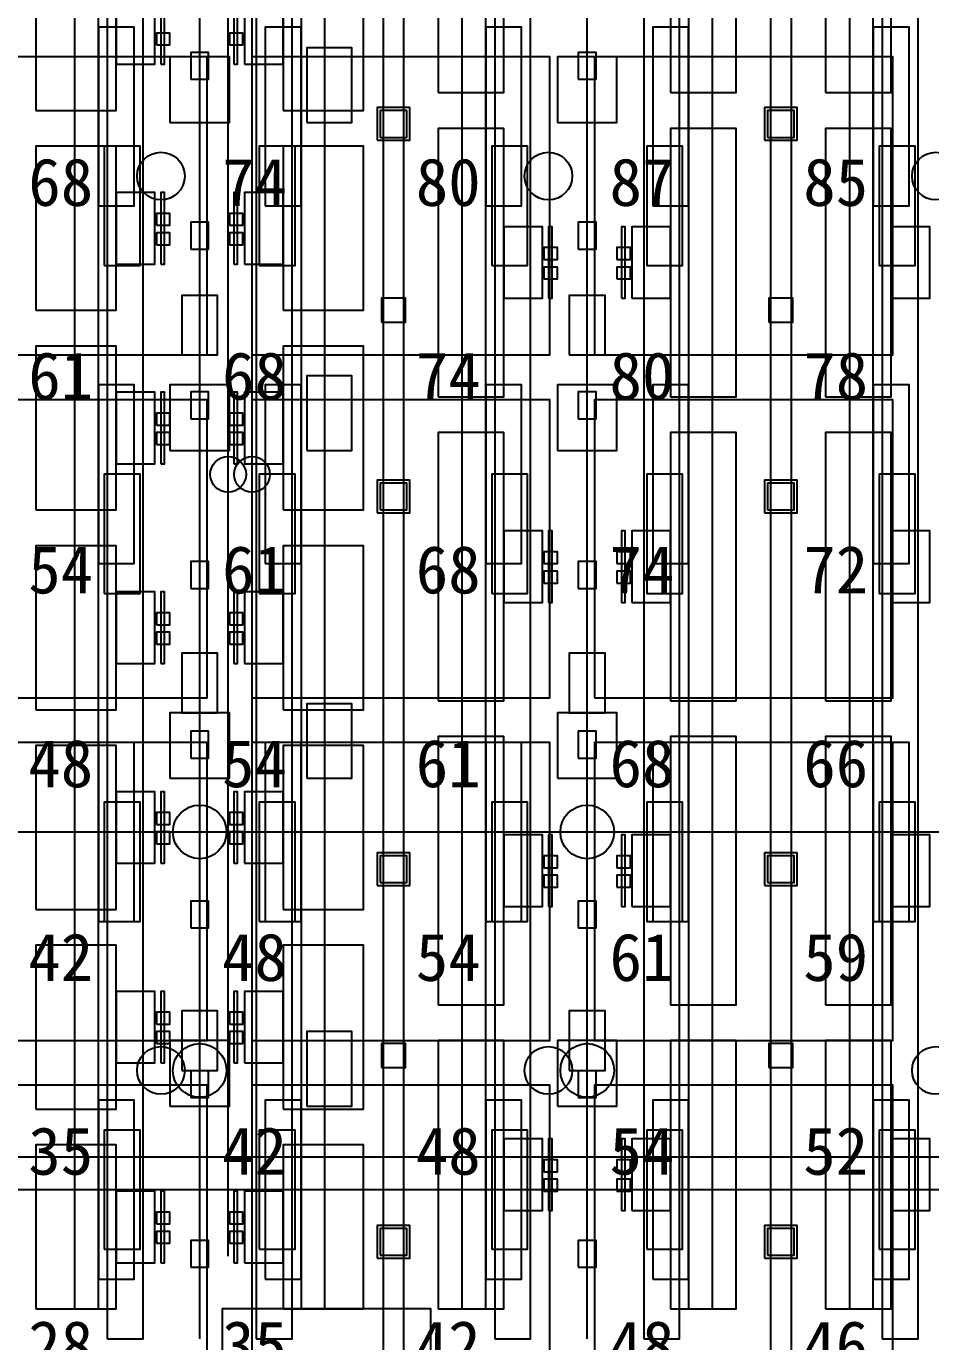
# Model space of a CAD drawing. Header units: metres. Extents: x -1640 to 1560, y -268 to 2338.
# Drawn here: x -91.57 to -61.23, y 889.9 to 934.02 of the extents above; entities that cross this region are included whole.
import ezdxf

# ---------------------------------------------------------------- set-up
doc = ezdxf.new("R2010")
doc.units = ezdxf.units.M
for name, color, linetype in [('1F_CHL', 4, 'Continuous'), ('1F_EHS_GAS_DETECTOR', 6, 'Continuous'), ('1F_PUMP', 2, 'Continuous'), ('1F_SCR', 3, 'Continuous'), ('1F_STRUCT_COLUMN', 8, 'Continuous'), ('2F_CSF_LATERAL_RACK_CONCEPT', 9, 'Continuous'), ('2F_EHS_GAS_DETECTOR', 6, 'Continuous'), ('2F_RFG', 5, 'Continuous'), ('2F_STRUCT_COLUMN', 8, 'Continuous'), ('2F_VMB', 6, 'Continuous'), ('3F_CLEANROOM_OVERHEAD_PIPE_DUCT_CONCEPT', 9, 'Continuous'), ('3F_CMP', 5, 'Continuous'), ('3F_EHS_EGRESS_DIST_M', 2, 'Continuous'), ('3F_EHS_SAFETY_SHOWER_EYEWASH_CONCEPT', 3, 'Continuous'), ('3F_FOUP', 5, 'Continuous'), ('3F_OHT', 9, 'Continuous'), ('3F_OHTV', 1, 'Continuous'), ('3F_STRUCT_COLUMN', 8, 'Continuous'), ('3F_TBAR', 6, 'Continuous'), ('3F_WET', 6, 'Continuous'), ('4F_FFU', 1, 'Continuous'), ('4F_STRUCT_PLENUM_TRUSS_CONCEPT', 9, 'Continuous'), ('5F_CHL', 4, 'Continuous'), ('5F_EHS_GAS_DETECTOR', 6, 'Continuous'), ('5F_PUMP', 2, 'Continuous'), ('5F_SCR', 3, 'Continuous'), ('5F_STRUCT_COLUMN', 8, 'Continuous'), ('6F_CSF_LATERAL_RACK_CONCEPT', 9, 'Continuous'), ('6F_EHS_GAS_DETECTOR', 6, 'Continuous'), ('6F_RFG', 5, 'Continuous'), ('6F_STRUCT_COLUMN', 8, 'Continuous'), ('6F_VMB', 6, 'Continuous'), ('7F_CLEANROOM_OVERHEAD_PIPE_DUCT_CONCEPT', 9, 'Continuous'), ('7F_CMP', 5, 'Continuous'), ('7F_EHS_EGRESS_DIST_M', 2, 'Continuous'), ('7F_EHS_SAFETY_SHOWER_EYEWASH_CONCEPT', 3, 'Continuous'), ('7F_FOUP', 5, 'Continuous'), ('7F_OHT', 9, 'Continuous'), ('7F_OHTV', 1, 'Continuous'), ('7F_STRUCT_COLUMN', 8, 'Continuous'), ('7F_TBAR', 6, 'Continuous'), ('7F_WET', 6, 'Continuous'), ('8F_FFU', 1, 'Continuous'), ('8F_STRUCT_PLENUM_TRUSS_CONCEPT', 9, 'Continuous'), ('RF_RSC', 4, 'Continuous'), ('UTIL_GAS.SPEC_CONCEPT', 3, 'Continuous'), ('UTIL_PCW.R_CONCEPT', 1, 'Continuous'), ('UTIL_PCW.R_RISER', 1, 'Continuous'), ('UTIL_PCW.S_CONCEPT', 6, 'Continuous'), ('UTIL_PCW.S_RISER', 6, 'Continuous'), ('UTIL_UPW.R_CONCEPT', 2, 'Continuous'), ('UTIL_UPW.S_CONCEPT', 1, 'Continuous')]:
    doc.layers.add(name, color=color, linetype=linetype)

msp = doc.modelspace()

# ---------------------------------------------------------------- linework, layer by layer
at = {"layer": '1F_CHL'}
for points in [[(-82.15, 930.8), (-80.65, 930.8), (-80.65, 933.3), (-82.15, 933.3)], [(-82.15, 919.8), (-80.65, 919.8), (-80.65, 922.3), (-82.15, 922.3)], [(-82.15, 908.8), (-80.65, 908.8), (-80.65, 911.3), (-82.15, 911.3)], [(-82.15, 897.8), (-80.65, 897.8), (-80.65, 900.3), (-82.15, 900.3)]]:
    msp.add_lwpolyline(points, close=True, dxfattribs=at)
at = {"layer": '1F_EHS_GAS_DETECTOR'}
for centre in [(-85.75, 899), (-72.75, 899)]:
    msp.add_circle(centre, 0.9, dxfattribs=at)
at = {"layer": '1F_PUMP'}
for points in [[(-88.95, 926), (-87.75, 926), (-87.75, 930), (-88.95, 930)], [(-83.75, 926), (-82.55, 926), (-82.55, 930), (-83.75, 930)], [(-75.95, 926), (-74.75, 926), (-74.75, 930), (-75.95, 930)], [(-70.75, 926), (-69.55, 926), (-69.55, 930), (-70.75, 930)], [(-62.95, 926), (-61.75, 926), (-61.75, 930), (-62.95, 930)], [(-88.95, 915), (-87.75, 915), (-87.75, 919), (-88.95, 919)], [(-83.75, 915), (-82.55, 915), (-82.55, 919), (-83.75, 919)], [(-75.95, 915), (-74.75, 915), (-74.75, 919), (-75.95, 919)], [(-70.75, 915), (-69.55, 915), (-69.55, 919), (-70.75, 919)], [(-62.95, 915), (-61.75, 915), (-61.75, 919), (-62.95, 919)], [(-88.95, 904), (-87.75, 904), (-87.75, 908), (-88.95, 908)], [(-83.75, 904), (-82.55, 904), (-82.55, 908), (-83.75, 908)], [(-75.95, 904), (-74.75, 904), (-74.75, 908), (-75.95, 908)], [(-70.75, 904), (-69.55, 904), (-69.55, 908), (-70.75, 908)], [(-62.95, 904), (-61.75, 904), (-61.75, 908), (-62.95, 908)], [(-88.95, 893), (-87.75, 893), (-87.75, 897), (-88.95, 897)], [(-83.75, 893), (-82.55, 893), (-82.55, 897), (-83.75, 897)], [(-75.95, 893), (-74.75, 893), (-74.75, 897), (-75.95, 897)], [(-70.75, 893), (-69.55, 893), (-69.55, 897), (-70.75, 897)], [(-62.95, 893), (-61.75, 893), (-61.75, 897), (-62.95, 897)]]:
    msp.add_lwpolyline(points, close=True, dxfattribs=at)
at = {"layer": '1F_SCR'}
for points in [[(-86.75, 930.8), (-84.75, 930.8), (-84.75, 933), (-86.75, 933)], [(-73.75, 930.8), (-71.75, 930.8), (-71.75, 933), (-73.75, 933)], [(-86.75, 919.8), (-84.75, 919.8), (-84.75, 922), (-86.75, 922)], [(-73.75, 919.8), (-71.75, 919.8), (-71.75, 922), (-73.75, 922)], [(-86.75, 908.8), (-84.75, 908.8), (-84.75, 911), (-86.75, 911)], [(-73.75, 908.8), (-71.75, 908.8), (-71.75, 911), (-73.75, 911)], [(-86.75, 897.8), (-84.75, 897.8), (-84.75, 900), (-86.75, 900)], [(-73.75, 897.8), (-71.75, 897.8), (-71.75, 900), (-73.75, 900)]]:
    msp.add_lwpolyline(points, close=True, dxfattribs=at)
at = {"layer": '1F_STRUCT_COLUMN'}
for points in [[(-79.8, 930.2), (-78.7, 930.2), (-78.7, 931.3), (-79.8, 931.3)], [(-66.8, 930.2), (-65.7, 930.2), (-65.7, 931.3), (-66.8, 931.3)], [(-79.8, 917.7), (-78.7, 917.7), (-78.7, 918.8), (-79.8, 918.8)], [(-66.8, 917.7), (-65.7, 917.7), (-65.7, 918.8), (-66.8, 918.8)], [(-79.8, 905.2), (-78.7, 905.2), (-78.7, 906.3), (-79.8, 906.3)], [(-66.8, 905.2), (-65.7, 905.2), (-65.7, 906.3), (-66.8, 906.3)], [(-79.8, 892.7), (-78.7, 892.7), (-78.7, 893.8), (-79.8, 893.8)], [(-66.8, 892.7), (-65.7, 892.7), (-65.7, 893.8), (-66.8, 893.8)]]:
    msp.add_lwpolyline(points, close=True, dxfattribs=at)
at = {"layer": '2F_CSF_LATERAL_RACK_CONCEPT'}
for points in [[(-89.95, 891), (-89.15, 891), (-89.15, 1041), (-89.95, 1041)], [(-82.35, 891), (-81.55, 891), (-81.55, 1041), (-82.35, 1041)], [(-76.95, 891), (-76.15, 891), (-76.15, 1041), (-76.95, 1041)], [(-69.35, 891), (-68.55, 891), (-68.55, 1041), (-69.35, 1041)], [(-63.95, 891), (-63.15, 891), (-63.15, 1041), (-63.95, 1041)]]:
    msp.add_lwpolyline(points, close=True, dxfattribs=at)
at = {"layer": '2F_EHS_GAS_DETECTOR'}
for centre in [(-85.75, 907), (-72.75, 907)]:
    msp.add_circle(centre, 0.9, dxfattribs=at)
at = {"layer": '2F_RFG'}
for points in [[(-89.15, 928), (-87.95, 928), (-87.95, 934), (-89.15, 934)], [(-83.55, 928), (-82.35, 928), (-82.35, 934), (-83.55, 934)], [(-76.15, 928), (-74.95, 928), (-74.95, 934), (-76.15, 934)], [(-70.55, 928), (-69.35, 928), (-69.35, 934), (-70.55, 934)], [(-63.15, 928), (-61.95, 928), (-61.95, 934), (-63.15, 934)], [(-89.15, 916), (-87.95, 916), (-87.95, 922), (-89.15, 922)], [(-83.55, 916), (-82.35, 916), (-82.35, 922), (-83.55, 922)], [(-76.15, 916), (-74.95, 916), (-74.95, 922), (-76.15, 922)], [(-70.55, 916), (-69.35, 916), (-69.35, 922), (-70.55, 922)], [(-63.15, 916), (-61.95, 916), (-61.95, 922), (-63.15, 922)], [(-89.15, 904), (-87.95, 904), (-87.95, 910), (-89.15, 910)], [(-83.55, 904), (-82.35, 904), (-82.35, 910), (-83.55, 910)], [(-76.15, 904), (-74.95, 904), (-74.95, 910), (-76.15, 910)], [(-70.55, 904), (-69.35, 904), (-69.35, 910), (-70.55, 910)], [(-63.15, 904), (-61.95, 904), (-61.95, 910), (-63.15, 910)], [(-89.15, 892), (-87.95, 892), (-87.95, 898), (-89.15, 898)], [(-83.55, 892), (-82.35, 892), (-82.35, 898), (-83.55, 898)], [(-76.15, 892), (-74.95, 892), (-74.95, 898), (-76.15, 898)], [(-70.55, 892), (-69.35, 892), (-69.35, 898), (-70.55, 898)], [(-63.15, 892), (-61.95, 892), (-61.95, 898), (-63.15, 898)]]:
    msp.add_lwpolyline(points, close=True, dxfattribs=at)
at = {"layer": '2F_STRUCT_COLUMN'}
for points in [[(-79.7, 930.3), (-78.8, 930.3), (-78.8, 931.2), (-79.7, 931.2)], [(-66.7, 930.3), (-65.8, 930.3), (-65.8, 931.2), (-66.7, 931.2)], [(-79.7, 917.8), (-78.8, 917.8), (-78.8, 918.7), (-79.7, 918.7)], [(-66.7, 917.8), (-65.8, 917.8), (-65.8, 918.7), (-66.7, 918.7)], [(-79.7, 905.3), (-78.8, 905.3), (-78.8, 906.2), (-79.7, 906.2)], [(-66.7, 905.3), (-65.8, 905.3), (-65.8, 906.2), (-66.7, 906.2)], [(-79.7, 892.8), (-78.8, 892.8), (-78.8, 893.7), (-79.7, 893.7)], [(-66.7, 892.8), (-65.8, 892.8), (-65.8, 893.7), (-66.7, 893.7)]]:
    msp.add_lwpolyline(points, close=True, dxfattribs=at)
at = {"layer": '2F_VMB'}
for points in [[(-86.35, 923), (-85.15, 923), (-85.15, 925), (-86.35, 925)], [(-73.35, 923), (-72.15, 923), (-72.15, 925), (-73.35, 925)], [(-86.35, 911), (-85.15, 911), (-85.15, 913), (-86.35, 913)], [(-73.35, 911), (-72.15, 911), (-72.15, 913), (-73.35, 913)], [(-86.35, 899), (-85.15, 899), (-85.15, 901), (-86.35, 901)], [(-73.35, 899), (-72.15, 899), (-72.15, 901), (-73.35, 901)]]:
    msp.add_lwpolyline(points, close=True, dxfattribs=at)
at = {"layer": '3F_CLEANROOM_OVERHEAD_PIPE_DUCT_CONCEPT'}
for points in [[(-88.85, 890), (-87.65, 890), (-87.65, 1042), (-88.85, 1042)], [(-83.85, 890), (-82.65, 890), (-82.65, 1042), (-83.85, 1042)], [(-75.85, 890), (-74.65, 890), (-74.65, 1042), (-75.85, 1042)], [(-70.85, 890), (-69.65, 890), (-69.65, 1042), (-70.85, 1042)], [(-62.85, 890), (-61.65, 890), (-61.65, 1042), (-62.85, 1042)]]:
    msp.add_lwpolyline(points, close=True, dxfattribs=at)
at = {"layer": '3F_CMP'}
for points in [[(-91.25, 931.2), (-88.55, 931.2), (-88.55, 936.7), (-91.25, 936.7)], [(-82.95, 931.2), (-80.25, 931.2), (-80.25, 936.7), (-82.95, 936.7)], [(-88.55, 932.75), (-87.25, 932.75), (-87.25, 935.15), (-88.55, 935.15)], [(-84.25, 932.75), (-82.95, 932.75), (-82.95, 935.15), (-84.25, 935.15)], [(-91.25, 924.5), (-88.55, 924.5), (-88.55, 930), (-91.25, 930)], [(-82.95, 924.5), (-80.25, 924.5), (-80.25, 930), (-82.95, 930)], [(-88.55, 926.05), (-87.25, 926.05), (-87.25, 928.45), (-88.55, 928.45)], [(-84.25, 926.05), (-82.95, 926.05), (-82.95, 928.45), (-84.25, 928.45)], [(-91.25, 917.8), (-88.55, 917.8), (-88.55, 923.3), (-91.25, 923.3)], [(-82.95, 917.8), (-80.25, 917.8), (-80.25, 923.3), (-82.95, 923.3)], [(-88.55, 919.35), (-87.25, 919.35), (-87.25, 921.75), (-88.55, 921.75)], [(-84.25, 919.35), (-82.95, 919.35), (-82.95, 921.75), (-84.25, 921.75)], [(-91.25, 911.1), (-88.55, 911.1), (-88.55, 916.6), (-91.25, 916.6)], [(-82.95, 911.1), (-80.25, 911.1), (-80.25, 916.6), (-82.95, 916.6)], [(-88.55, 912.65), (-87.25, 912.65), (-87.25, 915.05), (-88.55, 915.05)], [(-84.25, 912.65), (-82.95, 912.65), (-82.95, 915.05), (-84.25, 915.05)], [(-91.25, 904.4), (-88.55, 904.4), (-88.55, 909.9), (-91.25, 909.9)], [(-82.95, 904.4), (-80.25, 904.4), (-80.25, 909.9), (-82.95, 909.9)], [(-88.55, 905.95), (-87.25, 905.95), (-87.25, 908.35), (-88.55, 908.35)], [(-84.25, 905.95), (-82.95, 905.95), (-82.95, 908.35), (-84.25, 908.35)], [(-91.25, 897.7), (-88.55, 897.7), (-88.55, 903.2), (-91.25, 903.2)], [(-82.95, 897.7), (-80.25, 897.7), (-80.25, 903.2), (-82.95, 903.2)], [(-88.55, 899.25), (-87.25, 899.25), (-87.25, 901.65), (-88.55, 901.65)], [(-84.25, 899.25), (-82.95, 899.25), (-82.95, 901.65), (-84.25, 901.65)], [(-91.25, 891), (-88.55, 891), (-88.55, 896.5), (-91.25, 896.5)], [(-82.95, 891), (-80.25, 891), (-80.25, 896.5), (-82.95, 896.5)], [(-88.55, 892.55), (-87.25, 892.55), (-87.25, 894.95), (-88.55, 894.95)], [(-84.25, 892.55), (-82.95, 892.55), (-82.95, 894.95), (-84.25, 894.95)]]:
    msp.add_lwpolyline(points, close=True, dxfattribs=at)
at = {"layer": '3F_EHS_SAFETY_SHOWER_EYEWASH_CONCEPT'}
for centre in [(-87.05, 929), (-74.05, 929), (-61.05, 929), (-87.05, 899), (-74.05, 899), (-61.05, 899)]:
    msp.add_circle(centre, 0.8, dxfattribs=at)
at = {"layer": '3F_FOUP'}
for points in [[(-87.2, 933.4), (-86.75, 933.4), (-86.75, 933.8), (-87.2, 933.8)], [(-84.75, 933.4), (-84.3, 933.4), (-84.3, 933.8), (-84.75, 933.8)], [(-87.2, 927.35), (-86.75, 927.35), (-86.75, 927.75), (-87.2, 927.75)], [(-84.75, 927.35), (-84.3, 927.35), (-84.3, 927.75), (-84.75, 927.75)], [(-87.2, 926.7), (-86.75, 926.7), (-86.75, 927.1), (-87.2, 927.1)], [(-84.75, 926.7), (-84.3, 926.7), (-84.3, 927.1), (-84.75, 927.1)], [(-74.2, 926.2), (-73.75, 926.2), (-73.75, 926.6), (-74.2, 926.6)], [(-71.75, 926.2), (-71.3, 926.2), (-71.3, 926.6), (-71.75, 926.6)], [(-74.2, 925.55), (-73.75, 925.55), (-73.75, 925.95), (-74.2, 925.95)], [(-71.75, 925.55), (-71.3, 925.55), (-71.3, 925.95), (-71.75, 925.95)], [(-87.2, 920.65), (-86.75, 920.65), (-86.75, 921.05), (-87.2, 921.05)], [(-84.75, 920.65), (-84.3, 920.65), (-84.3, 921.05), (-84.75, 921.05)], [(-87.2, 920), (-86.75, 920), (-86.75, 920.4), (-87.2, 920.4)], [(-84.75, 920), (-84.3, 920), (-84.3, 920.4), (-84.75, 920.4)], [(-74.2, 916), (-73.75, 916), (-73.75, 916.4), (-74.2, 916.4)], [(-71.75, 916), (-71.3, 916), (-71.3, 916.4), (-71.75, 916.4)], [(-74.2, 915.35), (-73.75, 915.35), (-73.75, 915.75), (-74.2, 915.75)], [(-71.75, 915.35), (-71.3, 915.35), (-71.3, 915.75), (-71.75, 915.75)], [(-87.2, 913.95), (-86.75, 913.95), (-86.75, 914.35), (-87.2, 914.35)], [(-84.75, 913.95), (-84.3, 913.95), (-84.3, 914.35), (-84.75, 914.35)], [(-87.2, 913.3), (-86.75, 913.3), (-86.75, 913.7), (-87.2, 913.7)], [(-84.75, 913.3), (-84.3, 913.3), (-84.3, 913.7), (-84.75, 913.7)], [(-87.2, 907.25), (-86.75, 907.25), (-86.75, 907.65), (-87.2, 907.65)], [(-84.75, 907.25), (-84.3, 907.25), (-84.3, 907.65), (-84.75, 907.65)], [(-87.2, 906.6), (-86.75, 906.6), (-86.75, 907), (-87.2, 907)], [(-84.75, 906.6), (-84.3, 906.6), (-84.3, 907), (-84.75, 907)], [(-74.2, 905.8), (-73.75, 905.8), (-73.75, 906.2), (-74.2, 906.2)], [(-71.75, 905.8), (-71.3, 905.8), (-71.3, 906.2), (-71.75, 906.2)], [(-74.2, 905.15), (-73.75, 905.15), (-73.75, 905.55), (-74.2, 905.55)], [(-71.75, 905.15), (-71.3, 905.15), (-71.3, 905.55), (-71.75, 905.55)], [(-87.2, 900.55), (-86.75, 900.55), (-86.75, 900.95), (-87.2, 900.95)], [(-84.75, 900.55), (-84.3, 900.55), (-84.3, 900.95), (-84.75, 900.95)], [(-87.2, 899.9), (-86.75, 899.9), (-86.75, 900.3), (-87.2, 900.3)], [(-84.75, 899.9), (-84.3, 899.9), (-84.3, 900.3), (-84.75, 900.3)], [(-74.2, 895.6), (-73.75, 895.6), (-73.75, 896), (-74.2, 896)], [(-71.75, 895.6), (-71.3, 895.6), (-71.3, 896), (-71.75, 896)], [(-74.2, 894.95), (-73.75, 894.95), (-73.75, 895.35), (-74.2, 895.35)], [(-71.75, 894.95), (-71.3, 894.95), (-71.3, 895.35), (-71.75, 895.35)], [(-87.2, 893.85), (-86.75, 893.85), (-86.75, 894.25), (-87.2, 894.25)], [(-84.75, 893.85), (-84.3, 893.85), (-84.3, 894.25), (-84.75, 894.25)], [(-87.2, 893.2), (-86.75, 893.2), (-86.75, 893.6), (-87.2, 893.6)], [(-84.75, 893.2), (-84.3, 893.2), (-84.3, 893.6), (-84.75, 893.6)]]:
    msp.add_lwpolyline(points, close=True, dxfattribs=at)
at = {"layer": '3F_OHT'}
for p, q in [((-85.75, 890), (-85.75, 962)), ((-72.75, 890), (-72.75, 962))]:
    msp.add_line(p, q, dxfattribs=at)
at = {"layer": '3F_OHTV'}
for points in [[(-86.05, 932.25), (-85.45, 932.25), (-85.45, 933.15), (-86.05, 933.15)], [(-73.05, 932.25), (-72.45, 932.25), (-72.45, 933.15), (-73.05, 933.15)], [(-86.05, 926.55), (-85.45, 926.55), (-85.45, 927.45), (-86.05, 927.45)], [(-73.05, 926.55), (-72.45, 926.55), (-72.45, 927.45), (-73.05, 927.45)], [(-86.05, 920.86), (-85.45, 920.86), (-85.45, 921.76), (-86.05, 921.76)], [(-73.05, 920.86), (-72.45, 920.86), (-72.45, 921.76), (-73.05, 921.76)], [(-86.05, 915.17), (-85.45, 915.17), (-85.45, 916.07), (-86.05, 916.07)], [(-73.05, 915.17), (-72.45, 915.17), (-72.45, 916.07), (-73.05, 916.07)], [(-86.05, 909.48), (-85.45, 909.48), (-85.45, 910.38), (-86.05, 910.38)], [(-73.05, 909.48), (-72.45, 909.48), (-72.45, 910.38), (-73.05, 910.38)], [(-86.05, 903.78), (-85.45, 903.78), (-85.45, 904.68), (-86.05, 904.68)], [(-73.05, 903.78), (-72.45, 903.78), (-72.45, 904.68), (-73.05, 904.68)], [(-86.05, 898.09), (-85.45, 898.09), (-85.45, 898.99), (-86.05, 898.99)], [(-73.05, 898.09), (-72.45, 898.09), (-72.45, 898.99), (-73.05, 898.99)], [(-86.05, 892.4), (-85.45, 892.4), (-85.45, 893.3), (-86.05, 893.3)], [(-73.05, 892.4), (-72.45, 892.4), (-72.45, 893.3), (-73.05, 893.3)]]:
    msp.add_lwpolyline(points, close=True, dxfattribs=at)
at = {"layer": '3F_STRUCT_COLUMN'}
for points in [[(-79.65, 924.1), (-78.85, 924.1), (-78.85, 924.9), (-79.65, 924.9)], [(-66.65, 924.1), (-65.85, 924.1), (-65.85, 924.9), (-66.65, 924.9)], [(-79.65, 899.1), (-78.85, 899.1), (-78.85, 899.9), (-79.65, 899.9)], [(-66.65, 899.1), (-65.85, 899.1), (-65.85, 899.9), (-66.65, 899.9)]]:
    msp.add_lwpolyline(points, close=True, dxfattribs=at)
at = {"layer": '3F_TBAR'}
for points in [[(-87.05, 932.75), (-86.93, 932.75), (-86.93, 935.15), (-87.05, 935.15)], [(-84.6, 932.75), (-84.48, 932.75), (-84.48, 935.15), (-84.6, 935.15)], [(-87.05, 926.05), (-86.93, 926.05), (-86.93, 928.45), (-87.05, 928.45)], [(-84.6, 926.05), (-84.48, 926.05), (-84.48, 928.45), (-84.6, 928.45)], [(-74.05, 924.9), (-73.93, 924.9), (-73.93, 927.3), (-74.05, 927.3)], [(-71.6, 924.9), (-71.48, 924.9), (-71.48, 927.3), (-71.6, 927.3)], [(-87.05, 919.35), (-86.93, 919.35), (-86.93, 921.75), (-87.05, 921.75)], [(-84.6, 919.35), (-84.48, 919.35), (-84.48, 921.75), (-84.6, 921.75)], [(-74.05, 914.7), (-73.93, 914.7), (-73.93, 917.1), (-74.05, 917.1)], [(-71.6, 914.7), (-71.48, 914.7), (-71.48, 917.1), (-71.6, 917.1)], [(-87.05, 912.65), (-86.93, 912.65), (-86.93, 915.05), (-87.05, 915.05)], [(-84.6, 912.65), (-84.48, 912.65), (-84.48, 915.05), (-84.6, 915.05)], [(-87.05, 905.95), (-86.93, 905.95), (-86.93, 908.35), (-87.05, 908.35)], [(-84.6, 905.95), (-84.48, 905.95), (-84.48, 908.35), (-84.6, 908.35)], [(-74.05, 904.5), (-73.93, 904.5), (-73.93, 906.9), (-74.05, 906.9)], [(-71.6, 904.5), (-71.48, 904.5), (-71.48, 906.9), (-71.6, 906.9)], [(-87.05, 899.25), (-86.93, 899.25), (-86.93, 901.65), (-87.05, 901.65)], [(-84.6, 899.25), (-84.48, 899.25), (-84.48, 901.65), (-84.6, 901.65)], [(-74.05, 894.3), (-73.93, 894.3), (-73.93, 896.7), (-74.05, 896.7)], [(-71.6, 894.3), (-71.48, 894.3), (-71.48, 896.7), (-71.6, 896.7)], [(-87.05, 892.55), (-86.93, 892.55), (-86.93, 894.95), (-87.05, 894.95)], [(-84.6, 892.55), (-84.48, 892.55), (-84.48, 894.95), (-84.6, 894.95)]]:
    msp.add_lwpolyline(points, close=True, dxfattribs=at)
at = {"layer": '3F_WET'}
for points in [[(-77.75, 931.8), (-75.55, 931.8), (-75.55, 940.8), (-77.75, 940.8)], [(-69.95, 931.8), (-67.75, 931.8), (-67.75, 940.8), (-69.95, 940.8)], [(-64.75, 931.8), (-62.55, 931.8), (-62.55, 940.8), (-64.75, 940.8)], [(-77.75, 921.6), (-75.55, 921.6), (-75.55, 930.6), (-77.75, 930.6)], [(-69.95, 921.6), (-67.75, 921.6), (-67.75, 930.6), (-69.95, 930.6)], [(-64.75, 921.6), (-62.55, 921.6), (-62.55, 930.6), (-64.75, 930.6)], [(-75.55, 924.9), (-74.25, 924.9), (-74.25, 927.3), (-75.55, 927.3)], [(-71.25, 924.9), (-69.95, 924.9), (-69.95, 927.3), (-71.25, 927.3)], [(-62.55, 924.9), (-61.25, 924.9), (-61.25, 927.3), (-62.55, 927.3)], [(-77.75, 911.4), (-75.55, 911.4), (-75.55, 920.4), (-77.75, 920.4)], [(-69.95, 911.4), (-67.75, 911.4), (-67.75, 920.4), (-69.95, 920.4)], [(-64.75, 911.4), (-62.55, 911.4), (-62.55, 920.4), (-64.75, 920.4)], [(-75.55, 914.7), (-74.25, 914.7), (-74.25, 917.1), (-75.55, 917.1)], [(-71.25, 914.7), (-69.95, 914.7), (-69.95, 917.1), (-71.25, 917.1)], [(-62.55, 914.7), (-61.25, 914.7), (-61.25, 917.1), (-62.55, 917.1)], [(-77.75, 901.2), (-75.55, 901.2), (-75.55, 910.2), (-77.75, 910.2)], [(-69.95, 901.2), (-67.75, 901.2), (-67.75, 910.2), (-69.95, 910.2)], [(-64.75, 901.2), (-62.55, 901.2), (-62.55, 910.2), (-64.75, 910.2)], [(-75.55, 904.5), (-74.25, 904.5), (-74.25, 906.9), (-75.55, 906.9)], [(-71.25, 904.5), (-69.95, 904.5), (-69.95, 906.9), (-71.25, 906.9)], [(-62.55, 904.5), (-61.25, 904.5), (-61.25, 906.9), (-62.55, 906.9)], [(-77.75, 891), (-75.55, 891), (-75.55, 900), (-77.75, 900)], [(-69.95, 891), (-67.75, 891), (-67.75, 900), (-69.95, 900)], [(-64.75, 891), (-62.55, 891), (-62.55, 900), (-64.75, 900)], [(-75.55, 894.3), (-74.25, 894.3), (-74.25, 896.7), (-75.55, 896.7)], [(-71.25, 894.3), (-69.95, 894.3), (-69.95, 896.7), (-71.25, 896.7)], [(-62.55, 894.3), (-61.25, 894.3), (-61.25, 896.7), (-62.55, 896.7)]]:
    msp.add_lwpolyline(points, close=True, dxfattribs=at)
at = {"layer": '4F_FFU'}
for points in [[(-95.5, 923), (-85.5, 923), (-85.5, 933), (-95.5, 933)], [(-84, 923), (-74, 923), (-74, 933), (-84, 933)], [(-72.5, 923), (-62.5, 923), (-62.5, 933), (-72.5, 933)], [(-95.5, 911.5), (-85.5, 911.5), (-85.5, 921.5), (-95.5, 921.5)], [(-84, 911.5), (-74, 911.5), (-74, 921.5), (-84, 921.5)], [(-72.5, 911.5), (-62.5, 911.5), (-62.5, 921.5), (-72.5, 921.5)], [(-95.5, 900), (-85.5, 900), (-85.5, 910), (-95.5, 910)], [(-84, 900), (-74, 900), (-74, 910), (-84, 910)], [(-72.5, 900), (-62.5, 900), (-62.5, 910), (-72.5, 910)], [(-95.5, 888.5), (-85.5, 888.5), (-85.5, 898.5), (-95.5, 898.5)], [(-84, 888.5), (-74, 888.5), (-74, 898.5), (-84, 898.5)], [(-72.5, 888.5), (-62.5, 888.5), (-62.5, 898.5), (-72.5, 898.5)]]:
    msp.add_lwpolyline(points, close=True, dxfattribs=at)
at = {"layer": '4F_STRUCT_PLENUM_TRUSS_CONCEPT'}
for points in [[(-79.6, 887), (-78.9, 887), (-78.9, 1045), (-79.6, 1045)], [(-66.6, 887), (-65.9, 887), (-65.9, 1045), (-66.6, 1045)]]:
    msp.add_lwpolyline(points, close=True, dxfattribs=at)
at = {"layer": '5F_CHL'}
for points in [[(-82.15, 930.8), (-80.65, 930.8), (-80.65, 933.3), (-82.15, 933.3)], [(-82.15, 919.8), (-80.65, 919.8), (-80.65, 922.3), (-82.15, 922.3)], [(-82.15, 908.8), (-80.65, 908.8), (-80.65, 911.3), (-82.15, 911.3)], [(-82.15, 897.8), (-80.65, 897.8), (-80.65, 900.3), (-82.15, 900.3)]]:
    msp.add_lwpolyline(points, close=True, dxfattribs=at)
at = {"layer": '5F_EHS_GAS_DETECTOR'}
for centre in [(-85.75, 899), (-72.75, 899)]:
    msp.add_circle(centre, 0.9, dxfattribs=at)
at = {"layer": '5F_PUMP'}
for points in [[(-88.95, 926), (-87.75, 926), (-87.75, 930), (-88.95, 930)], [(-83.75, 926), (-82.55, 926), (-82.55, 930), (-83.75, 930)], [(-75.95, 926), (-74.75, 926), (-74.75, 930), (-75.95, 930)], [(-70.75, 926), (-69.55, 926), (-69.55, 930), (-70.75, 930)], [(-62.95, 926), (-61.75, 926), (-61.75, 930), (-62.95, 930)], [(-88.95, 915), (-87.75, 915), (-87.75, 919), (-88.95, 919)], [(-83.75, 915), (-82.55, 915), (-82.55, 919), (-83.75, 919)], [(-75.95, 915), (-74.75, 915), (-74.75, 919), (-75.95, 919)], [(-70.75, 915), (-69.55, 915), (-69.55, 919), (-70.75, 919)], [(-62.95, 915), (-61.75, 915), (-61.75, 919), (-62.95, 919)], [(-88.95, 904), (-87.75, 904), (-87.75, 908), (-88.95, 908)], [(-83.75, 904), (-82.55, 904), (-82.55, 908), (-83.75, 908)], [(-75.95, 904), (-74.75, 904), (-74.75, 908), (-75.95, 908)], [(-70.75, 904), (-69.55, 904), (-69.55, 908), (-70.75, 908)], [(-62.95, 904), (-61.75, 904), (-61.75, 908), (-62.95, 908)], [(-88.95, 893), (-87.75, 893), (-87.75, 897), (-88.95, 897)], [(-83.75, 893), (-82.55, 893), (-82.55, 897), (-83.75, 897)], [(-75.95, 893), (-74.75, 893), (-74.75, 897), (-75.95, 897)], [(-70.75, 893), (-69.55, 893), (-69.55, 897), (-70.75, 897)], [(-62.95, 893), (-61.75, 893), (-61.75, 897), (-62.95, 897)]]:
    msp.add_lwpolyline(points, close=True, dxfattribs=at)
at = {"layer": '5F_SCR'}
for points in [[(-86.75, 930.8), (-84.75, 930.8), (-84.75, 933), (-86.75, 933)], [(-73.75, 930.8), (-71.75, 930.8), (-71.75, 933), (-73.75, 933)], [(-86.75, 919.8), (-84.75, 919.8), (-84.75, 922), (-86.75, 922)], [(-73.75, 919.8), (-71.75, 919.8), (-71.75, 922), (-73.75, 922)], [(-86.75, 908.8), (-84.75, 908.8), (-84.75, 911), (-86.75, 911)], [(-73.75, 908.8), (-71.75, 908.8), (-71.75, 911), (-73.75, 911)], [(-86.75, 897.8), (-84.75, 897.8), (-84.75, 900), (-86.75, 900)], [(-73.75, 897.8), (-71.75, 897.8), (-71.75, 900), (-73.75, 900)]]:
    msp.add_lwpolyline(points, close=True, dxfattribs=at)
at = {"layer": '5F_STRUCT_COLUMN'}
for points in [[(-79.8, 930.2), (-78.7, 930.2), (-78.7, 931.3), (-79.8, 931.3)], [(-66.8, 930.2), (-65.7, 930.2), (-65.7, 931.3), (-66.8, 931.3)], [(-79.8, 917.7), (-78.7, 917.7), (-78.7, 918.8), (-79.8, 918.8)], [(-66.8, 917.7), (-65.7, 917.7), (-65.7, 918.8), (-66.8, 918.8)], [(-79.8, 905.2), (-78.7, 905.2), (-78.7, 906.3), (-79.8, 906.3)], [(-66.8, 905.2), (-65.7, 905.2), (-65.7, 906.3), (-66.8, 906.3)], [(-79.8, 892.7), (-78.7, 892.7), (-78.7, 893.8), (-79.8, 893.8)], [(-66.8, 892.7), (-65.7, 892.7), (-65.7, 893.8), (-66.8, 893.8)]]:
    msp.add_lwpolyline(points, close=True, dxfattribs=at)
at = {"layer": '6F_CSF_LATERAL_RACK_CONCEPT'}
for points in [[(-89.95, 891), (-89.15, 891), (-89.15, 1041), (-89.95, 1041)], [(-82.35, 891), (-81.55, 891), (-81.55, 1041), (-82.35, 1041)], [(-76.95, 891), (-76.15, 891), (-76.15, 1041), (-76.95, 1041)], [(-69.35, 891), (-68.55, 891), (-68.55, 1041), (-69.35, 1041)], [(-63.95, 891), (-63.15, 891), (-63.15, 1041), (-63.95, 1041)]]:
    msp.add_lwpolyline(points, close=True, dxfattribs=at)
at = {"layer": '6F_EHS_GAS_DETECTOR'}
for centre in [(-85.75, 907), (-72.75, 907)]:
    msp.add_circle(centre, 0.9, dxfattribs=at)
at = {"layer": '6F_RFG'}
for points in [[(-89.15, 928), (-87.95, 928), (-87.95, 934), (-89.15, 934)], [(-83.55, 928), (-82.35, 928), (-82.35, 934), (-83.55, 934)], [(-76.15, 928), (-74.95, 928), (-74.95, 934), (-76.15, 934)], [(-70.55, 928), (-69.35, 928), (-69.35, 934), (-70.55, 934)], [(-63.15, 928), (-61.95, 928), (-61.95, 934), (-63.15, 934)], [(-89.15, 916), (-87.95, 916), (-87.95, 922), (-89.15, 922)], [(-83.55, 916), (-82.35, 916), (-82.35, 922), (-83.55, 922)], [(-76.15, 916), (-74.95, 916), (-74.95, 922), (-76.15, 922)], [(-70.55, 916), (-69.35, 916), (-69.35, 922), (-70.55, 922)], [(-63.15, 916), (-61.95, 916), (-61.95, 922), (-63.15, 922)], [(-89.15, 904), (-87.95, 904), (-87.95, 910), (-89.15, 910)], [(-83.55, 904), (-82.35, 904), (-82.35, 910), (-83.55, 910)], [(-76.15, 904), (-74.95, 904), (-74.95, 910), (-76.15, 910)], [(-70.55, 904), (-69.35, 904), (-69.35, 910), (-70.55, 910)], [(-63.15, 904), (-61.95, 904), (-61.95, 910), (-63.15, 910)], [(-89.15, 892), (-87.95, 892), (-87.95, 898), (-89.15, 898)], [(-83.55, 892), (-82.35, 892), (-82.35, 898), (-83.55, 898)], [(-76.15, 892), (-74.95, 892), (-74.95, 898), (-76.15, 898)], [(-70.55, 892), (-69.35, 892), (-69.35, 898), (-70.55, 898)], [(-63.15, 892), (-61.95, 892), (-61.95, 898), (-63.15, 898)]]:
    msp.add_lwpolyline(points, close=True, dxfattribs=at)
at = {"layer": '6F_STRUCT_COLUMN'}
for points in [[(-79.7, 930.3), (-78.8, 930.3), (-78.8, 931.2), (-79.7, 931.2)], [(-66.7, 930.3), (-65.8, 930.3), (-65.8, 931.2), (-66.7, 931.2)], [(-79.7, 917.8), (-78.8, 917.8), (-78.8, 918.7), (-79.7, 918.7)], [(-66.7, 917.8), (-65.8, 917.8), (-65.8, 918.7), (-66.7, 918.7)], [(-79.7, 905.3), (-78.8, 905.3), (-78.8, 906.2), (-79.7, 906.2)], [(-66.7, 905.3), (-65.8, 905.3), (-65.8, 906.2), (-66.7, 906.2)], [(-79.7, 892.8), (-78.8, 892.8), (-78.8, 893.7), (-79.7, 893.7)], [(-66.7, 892.8), (-65.8, 892.8), (-65.8, 893.7), (-66.7, 893.7)]]:
    msp.add_lwpolyline(points, close=True, dxfattribs=at)
at = {"layer": '6F_VMB'}
for points in [[(-86.35, 923), (-85.15, 923), (-85.15, 925), (-86.35, 925)], [(-73.35, 923), (-72.15, 923), (-72.15, 925), (-73.35, 925)], [(-86.35, 911), (-85.15, 911), (-85.15, 913), (-86.35, 913)], [(-73.35, 911), (-72.15, 911), (-72.15, 913), (-73.35, 913)], [(-86.35, 899), (-85.15, 899), (-85.15, 901), (-86.35, 901)], [(-73.35, 899), (-72.15, 899), (-72.15, 901), (-73.35, 901)]]:
    msp.add_lwpolyline(points, close=True, dxfattribs=at)
at = {"layer": '7F_CLEANROOM_OVERHEAD_PIPE_DUCT_CONCEPT'}
for points in [[(-88.85, 890), (-87.65, 890), (-87.65, 1042), (-88.85, 1042)], [(-83.85, 890), (-82.65, 890), (-82.65, 1042), (-83.85, 1042)], [(-75.85, 890), (-74.65, 890), (-74.65, 1042), (-75.85, 1042)], [(-70.85, 890), (-69.65, 890), (-69.65, 1042), (-70.85, 1042)], [(-62.85, 890), (-61.65, 890), (-61.65, 1042), (-62.85, 1042)]]:
    msp.add_lwpolyline(points, close=True, dxfattribs=at)
at = {"layer": '7F_CMP'}
for points in [[(-91.25, 931.2), (-88.55, 931.2), (-88.55, 936.7), (-91.25, 936.7)], [(-82.95, 931.2), (-80.25, 931.2), (-80.25, 936.7), (-82.95, 936.7)], [(-88.55, 932.75), (-87.25, 932.75), (-87.25, 935.15), (-88.55, 935.15)], [(-84.25, 932.75), (-82.95, 932.75), (-82.95, 935.15), (-84.25, 935.15)], [(-91.25, 924.5), (-88.55, 924.5), (-88.55, 930), (-91.25, 930)], [(-82.95, 924.5), (-80.25, 924.5), (-80.25, 930), (-82.95, 930)], [(-88.55, 926.05), (-87.25, 926.05), (-87.25, 928.45), (-88.55, 928.45)], [(-84.25, 926.05), (-82.95, 926.05), (-82.95, 928.45), (-84.25, 928.45)], [(-91.25, 917.8), (-88.55, 917.8), (-88.55, 923.3), (-91.25, 923.3)], [(-82.95, 917.8), (-80.25, 917.8), (-80.25, 923.3), (-82.95, 923.3)], [(-88.55, 919.35), (-87.25, 919.35), (-87.25, 921.75), (-88.55, 921.75)], [(-84.25, 919.35), (-82.95, 919.35), (-82.95, 921.75), (-84.25, 921.75)], [(-91.25, 911.1), (-88.55, 911.1), (-88.55, 916.6), (-91.25, 916.6)], [(-82.95, 911.1), (-80.25, 911.1), (-80.25, 916.6), (-82.95, 916.6)], [(-88.55, 912.65), (-87.25, 912.65), (-87.25, 915.05), (-88.55, 915.05)], [(-84.25, 912.65), (-82.95, 912.65), (-82.95, 915.05), (-84.25, 915.05)], [(-91.25, 904.4), (-88.55, 904.4), (-88.55, 909.9), (-91.25, 909.9)], [(-82.95, 904.4), (-80.25, 904.4), (-80.25, 909.9), (-82.95, 909.9)], [(-88.55, 905.95), (-87.25, 905.95), (-87.25, 908.35), (-88.55, 908.35)], [(-84.25, 905.95), (-82.95, 905.95), (-82.95, 908.35), (-84.25, 908.35)], [(-91.25, 897.7), (-88.55, 897.7), (-88.55, 903.2), (-91.25, 903.2)], [(-82.95, 897.7), (-80.25, 897.7), (-80.25, 903.2), (-82.95, 903.2)], [(-88.55, 899.25), (-87.25, 899.25), (-87.25, 901.65), (-88.55, 901.65)], [(-84.25, 899.25), (-82.95, 899.25), (-82.95, 901.65), (-84.25, 901.65)], [(-91.25, 891), (-88.55, 891), (-88.55, 896.5), (-91.25, 896.5)], [(-82.95, 891), (-80.25, 891), (-80.25, 896.5), (-82.95, 896.5)], [(-88.55, 892.55), (-87.25, 892.55), (-87.25, 894.95), (-88.55, 894.95)], [(-84.25, 892.55), (-82.95, 892.55), (-82.95, 894.95), (-84.25, 894.95)]]:
    msp.add_lwpolyline(points, close=True, dxfattribs=at)
at = {"layer": '7F_EHS_SAFETY_SHOWER_EYEWASH_CONCEPT'}
for centre in [(-87.05, 929), (-74.05, 929), (-61.05, 929), (-87.05, 899), (-74.05, 899), (-61.05, 899)]:
    msp.add_circle(centre, 0.8, dxfattribs=at)
at = {"layer": '7F_FOUP'}
for points in [[(-87.2, 933.4), (-86.75, 933.4), (-86.75, 933.8), (-87.2, 933.8)], [(-84.75, 933.4), (-84.3, 933.4), (-84.3, 933.8), (-84.75, 933.8)], [(-87.2, 927.35), (-86.75, 927.35), (-86.75, 927.75), (-87.2, 927.75)], [(-84.75, 927.35), (-84.3, 927.35), (-84.3, 927.75), (-84.75, 927.75)], [(-87.2, 926.7), (-86.75, 926.7), (-86.75, 927.1), (-87.2, 927.1)], [(-84.75, 926.7), (-84.3, 926.7), (-84.3, 927.1), (-84.75, 927.1)], [(-74.2, 926.2), (-73.75, 926.2), (-73.75, 926.6), (-74.2, 926.6)], [(-71.75, 926.2), (-71.3, 926.2), (-71.3, 926.6), (-71.75, 926.6)], [(-74.2, 925.55), (-73.75, 925.55), (-73.75, 925.95), (-74.2, 925.95)], [(-71.75, 925.55), (-71.3, 925.55), (-71.3, 925.95), (-71.75, 925.95)], [(-87.2, 920.65), (-86.75, 920.65), (-86.75, 921.05), (-87.2, 921.05)], [(-84.75, 920.65), (-84.3, 920.65), (-84.3, 921.05), (-84.75, 921.05)], [(-87.2, 920), (-86.75, 920), (-86.75, 920.4), (-87.2, 920.4)], [(-84.75, 920), (-84.3, 920), (-84.3, 920.4), (-84.75, 920.4)], [(-74.2, 916), (-73.75, 916), (-73.75, 916.4), (-74.2, 916.4)], [(-71.75, 916), (-71.3, 916), (-71.3, 916.4), (-71.75, 916.4)], [(-74.2, 915.35), (-73.75, 915.35), (-73.75, 915.75), (-74.2, 915.75)], [(-71.75, 915.35), (-71.3, 915.35), (-71.3, 915.75), (-71.75, 915.75)], [(-87.2, 913.95), (-86.75, 913.95), (-86.75, 914.35), (-87.2, 914.35)], [(-84.75, 913.95), (-84.3, 913.95), (-84.3, 914.35), (-84.75, 914.35)], [(-87.2, 913.3), (-86.75, 913.3), (-86.75, 913.7), (-87.2, 913.7)], [(-84.75, 913.3), (-84.3, 913.3), (-84.3, 913.7), (-84.75, 913.7)], [(-87.2, 907.25), (-86.75, 907.25), (-86.75, 907.65), (-87.2, 907.65)], [(-84.75, 907.25), (-84.3, 907.25), (-84.3, 907.65), (-84.75, 907.65)], [(-87.2, 906.6), (-86.75, 906.6), (-86.75, 907), (-87.2, 907)], [(-84.75, 906.6), (-84.3, 906.6), (-84.3, 907), (-84.75, 907)], [(-74.2, 905.8), (-73.75, 905.8), (-73.75, 906.2), (-74.2, 906.2)], [(-71.75, 905.8), (-71.3, 905.8), (-71.3, 906.2), (-71.75, 906.2)], [(-74.2, 905.15), (-73.75, 905.15), (-73.75, 905.55), (-74.2, 905.55)], [(-71.75, 905.15), (-71.3, 905.15), (-71.3, 905.55), (-71.75, 905.55)], [(-87.2, 900.55), (-86.75, 900.55), (-86.75, 900.95), (-87.2, 900.95)], [(-84.75, 900.55), (-84.3, 900.55), (-84.3, 900.95), (-84.75, 900.95)], [(-87.2, 899.9), (-86.75, 899.9), (-86.75, 900.3), (-87.2, 900.3)], [(-84.75, 899.9), (-84.3, 899.9), (-84.3, 900.3), (-84.75, 900.3)], [(-74.2, 895.6), (-73.75, 895.6), (-73.75, 896), (-74.2, 896)], [(-71.75, 895.6), (-71.3, 895.6), (-71.3, 896), (-71.75, 896)], [(-74.2, 894.95), (-73.75, 894.95), (-73.75, 895.35), (-74.2, 895.35)], [(-71.75, 894.95), (-71.3, 894.95), (-71.3, 895.35), (-71.75, 895.35)], [(-87.2, 893.85), (-86.75, 893.85), (-86.75, 894.25), (-87.2, 894.25)], [(-84.75, 893.85), (-84.3, 893.85), (-84.3, 894.25), (-84.75, 894.25)], [(-87.2, 893.2), (-86.75, 893.2), (-86.75, 893.6), (-87.2, 893.6)], [(-84.75, 893.2), (-84.3, 893.2), (-84.3, 893.6), (-84.75, 893.6)]]:
    msp.add_lwpolyline(points, close=True, dxfattribs=at)
at = {"layer": '7F_OHT'}
for p, q in [((-85.75, 890), (-85.75, 962)), ((-72.75, 890), (-72.75, 962))]:
    msp.add_line(p, q, dxfattribs=at)
at = {"layer": '7F_OHTV'}
for points in [[(-86.05, 932.25), (-85.45, 932.25), (-85.45, 933.15), (-86.05, 933.15)], [(-73.05, 932.25), (-72.45, 932.25), (-72.45, 933.15), (-73.05, 933.15)], [(-86.05, 926.55), (-85.45, 926.55), (-85.45, 927.45), (-86.05, 927.45)], [(-73.05, 926.55), (-72.45, 926.55), (-72.45, 927.45), (-73.05, 927.45)], [(-86.05, 920.86), (-85.45, 920.86), (-85.45, 921.76), (-86.05, 921.76)], [(-73.05, 920.86), (-72.45, 920.86), (-72.45, 921.76), (-73.05, 921.76)], [(-86.05, 915.17), (-85.45, 915.17), (-85.45, 916.07), (-86.05, 916.07)], [(-73.05, 915.17), (-72.45, 915.17), (-72.45, 916.07), (-73.05, 916.07)], [(-86.05, 909.48), (-85.45, 909.48), (-85.45, 910.38), (-86.05, 910.38)], [(-73.05, 909.48), (-72.45, 909.48), (-72.45, 910.38), (-73.05, 910.38)], [(-86.05, 903.78), (-85.45, 903.78), (-85.45, 904.68), (-86.05, 904.68)], [(-73.05, 903.78), (-72.45, 903.78), (-72.45, 904.68), (-73.05, 904.68)], [(-86.05, 898.09), (-85.45, 898.09), (-85.45, 898.99), (-86.05, 898.99)], [(-73.05, 898.09), (-72.45, 898.09), (-72.45, 898.99), (-73.05, 898.99)], [(-86.05, 892.4), (-85.45, 892.4), (-85.45, 893.3), (-86.05, 893.3)], [(-73.05, 892.4), (-72.45, 892.4), (-72.45, 893.3), (-73.05, 893.3)]]:
    msp.add_lwpolyline(points, close=True, dxfattribs=at)
at = {"layer": '7F_STRUCT_COLUMN'}
for points in [[(-79.65, 924.1), (-78.85, 924.1), (-78.85, 924.9), (-79.65, 924.9)], [(-66.65, 924.1), (-65.85, 924.1), (-65.85, 924.9), (-66.65, 924.9)], [(-79.65, 899.1), (-78.85, 899.1), (-78.85, 899.9), (-79.65, 899.9)], [(-66.65, 899.1), (-65.85, 899.1), (-65.85, 899.9), (-66.65, 899.9)]]:
    msp.add_lwpolyline(points, close=True, dxfattribs=at)
at = {"layer": '7F_TBAR'}
for points in [[(-87.05, 932.75), (-86.93, 932.75), (-86.93, 935.15), (-87.05, 935.15)], [(-84.6, 932.75), (-84.48, 932.75), (-84.48, 935.15), (-84.6, 935.15)], [(-87.05, 926.05), (-86.93, 926.05), (-86.93, 928.45), (-87.05, 928.45)], [(-84.6, 926.05), (-84.48, 926.05), (-84.48, 928.45), (-84.6, 928.45)], [(-74.05, 924.9), (-73.93, 924.9), (-73.93, 927.3), (-74.05, 927.3)], [(-71.6, 924.9), (-71.48, 924.9), (-71.48, 927.3), (-71.6, 927.3)], [(-87.05, 919.35), (-86.93, 919.35), (-86.93, 921.75), (-87.05, 921.75)], [(-84.6, 919.35), (-84.48, 919.35), (-84.48, 921.75), (-84.6, 921.75)], [(-74.05, 914.7), (-73.93, 914.7), (-73.93, 917.1), (-74.05, 917.1)], [(-71.6, 914.7), (-71.48, 914.7), (-71.48, 917.1), (-71.6, 917.1)], [(-87.05, 912.65), (-86.93, 912.65), (-86.93, 915.05), (-87.05, 915.05)], [(-84.6, 912.65), (-84.48, 912.65), (-84.48, 915.05), (-84.6, 915.05)], [(-87.05, 905.95), (-86.93, 905.95), (-86.93, 908.35), (-87.05, 908.35)], [(-84.6, 905.95), (-84.48, 905.95), (-84.48, 908.35), (-84.6, 908.35)], [(-74.05, 904.5), (-73.93, 904.5), (-73.93, 906.9), (-74.05, 906.9)], [(-71.6, 904.5), (-71.48, 904.5), (-71.48, 906.9), (-71.6, 906.9)], [(-87.05, 899.25), (-86.93, 899.25), (-86.93, 901.65), (-87.05, 901.65)], [(-84.6, 899.25), (-84.48, 899.25), (-84.48, 901.65), (-84.6, 901.65)], [(-74.05, 894.3), (-73.93, 894.3), (-73.93, 896.7), (-74.05, 896.7)], [(-71.6, 894.3), (-71.48, 894.3), (-71.48, 896.7), (-71.6, 896.7)], [(-87.05, 892.55), (-86.93, 892.55), (-86.93, 894.95), (-87.05, 894.95)], [(-84.6, 892.55), (-84.48, 892.55), (-84.48, 894.95), (-84.6, 894.95)]]:
    msp.add_lwpolyline(points, close=True, dxfattribs=at)
at = {"layer": '7F_WET'}
for points in [[(-77.75, 931.8), (-75.55, 931.8), (-75.55, 940.8), (-77.75, 940.8)], [(-69.95, 931.8), (-67.75, 931.8), (-67.75, 940.8), (-69.95, 940.8)], [(-64.75, 931.8), (-62.55, 931.8), (-62.55, 940.8), (-64.75, 940.8)], [(-77.75, 921.6), (-75.55, 921.6), (-75.55, 930.6), (-77.75, 930.6)], [(-69.95, 921.6), (-67.75, 921.6), (-67.75, 930.6), (-69.95, 930.6)], [(-64.75, 921.6), (-62.55, 921.6), (-62.55, 930.6), (-64.75, 930.6)], [(-75.55, 924.9), (-74.25, 924.9), (-74.25, 927.3), (-75.55, 927.3)], [(-71.25, 924.9), (-69.95, 924.9), (-69.95, 927.3), (-71.25, 927.3)], [(-62.55, 924.9), (-61.25, 924.9), (-61.25, 927.3), (-62.55, 927.3)], [(-77.75, 911.4), (-75.55, 911.4), (-75.55, 920.4), (-77.75, 920.4)], [(-69.95, 911.4), (-67.75, 911.4), (-67.75, 920.4), (-69.95, 920.4)], [(-64.75, 911.4), (-62.55, 911.4), (-62.55, 920.4), (-64.75, 920.4)], [(-75.55, 914.7), (-74.25, 914.7), (-74.25, 917.1), (-75.55, 917.1)], [(-71.25, 914.7), (-69.95, 914.7), (-69.95, 917.1), (-71.25, 917.1)], [(-62.55, 914.7), (-61.25, 914.7), (-61.25, 917.1), (-62.55, 917.1)], [(-77.75, 901.2), (-75.55, 901.2), (-75.55, 910.2), (-77.75, 910.2)], [(-69.95, 901.2), (-67.75, 901.2), (-67.75, 910.2), (-69.95, 910.2)], [(-64.75, 901.2), (-62.55, 901.2), (-62.55, 910.2), (-64.75, 910.2)], [(-75.55, 904.5), (-74.25, 904.5), (-74.25, 906.9), (-75.55, 906.9)], [(-71.25, 904.5), (-69.95, 904.5), (-69.95, 906.9), (-71.25, 906.9)], [(-62.55, 904.5), (-61.25, 904.5), (-61.25, 906.9), (-62.55, 906.9)], [(-77.75, 891), (-75.55, 891), (-75.55, 900), (-77.75, 900)], [(-69.95, 891), (-67.75, 891), (-67.75, 900), (-69.95, 900)], [(-64.75, 891), (-62.55, 891), (-62.55, 900), (-64.75, 900)], [(-75.55, 894.3), (-74.25, 894.3), (-74.25, 896.7), (-75.55, 896.7)], [(-71.25, 894.3), (-69.95, 894.3), (-69.95, 896.7), (-71.25, 896.7)], [(-62.55, 894.3), (-61.25, 894.3), (-61.25, 896.7), (-62.55, 896.7)]]:
    msp.add_lwpolyline(points, close=True, dxfattribs=at)
at = {"layer": '8F_FFU'}
for points in [[(-95.5, 923), (-85.5, 923), (-85.5, 933), (-95.5, 933)], [(-84, 923), (-74, 923), (-74, 933), (-84, 933)], [(-72.5, 923), (-62.5, 923), (-62.5, 933), (-72.5, 933)], [(-95.5, 911.5), (-85.5, 911.5), (-85.5, 921.5), (-95.5, 921.5)], [(-84, 911.5), (-74, 911.5), (-74, 921.5), (-84, 921.5)], [(-72.5, 911.5), (-62.5, 911.5), (-62.5, 921.5), (-72.5, 921.5)], [(-95.5, 900), (-85.5, 900), (-85.5, 910), (-95.5, 910)], [(-84, 900), (-74, 900), (-74, 910), (-84, 910)], [(-72.5, 900), (-62.5, 900), (-62.5, 910), (-72.5, 910)], [(-95.5, 888.5), (-85.5, 888.5), (-85.5, 898.5), (-95.5, 898.5)], [(-84, 888.5), (-74, 888.5), (-74, 898.5), (-84, 898.5)], [(-72.5, 888.5), (-62.5, 888.5), (-62.5, 898.5), (-72.5, 898.5)]]:
    msp.add_lwpolyline(points, close=True, dxfattribs=at)
at = {"layer": '8F_STRUCT_PLENUM_TRUSS_CONCEPT'}
for points in [[(-79.6, 887), (-78.9, 887), (-78.9, 1045), (-79.6, 1045)], [(-66.6, 887), (-65.9, 887), (-65.9, 1045), (-66.6, 1045)]]:
    msp.add_lwpolyline(points, close=True, dxfattribs=at)
at = {"layer": 'RF_RSC'}
msp.add_lwpolyline([(-85, 886), (-78, 886), (-78, 891), (-85, 891)], close=True, dxfattribs=at)
at = {"layer": 'UTIL_GAS.SPEC_CONCEPT'}
msp.add_line((-275.3, 907), (286.3, 907), dxfattribs=at)
msp.add_line((-275.3, 907), (286.3, 907), dxfattribs=at)
at = {"layer": 'UTIL_PCW.R_CONCEPT'}
msp.add_line((-83.995, 892.77), (-83.995, 1039.22), dxfattribs=at)
msp.add_line((-83.995, 892.77), (-83.995, 1039.22), dxfattribs=at)
at = {"layer": 'UTIL_PCW.R_RISER'}
msp.add_circle((-83.995, 918.995), 0.6, dxfattribs=at)
msp.add_circle((-83.995, 918.995), 0.6, dxfattribs=at)
at = {"layer": 'UTIL_PCW.S_CONCEPT'}
msp.add_line((-84.795, 892.77), (-84.795, 1039.22), dxfattribs=at)
msp.add_line((-84.795, 892.77), (-84.795, 1039.22), dxfattribs=at)
at = {"layer": 'UTIL_PCW.S_RISER'}
msp.add_circle((-84.795, 918.995), 0.6, dxfattribs=at)
msp.add_circle((-84.795, 918.995), 0.6, dxfattribs=at)
at = {"layer": 'UTIL_UPW.R_CONCEPT'}
msp.add_line((-277.3, 896.1), (286.3, 896.1), dxfattribs=at)
msp.add_line((-277.3, 896.1), (286.3, 896.1), dxfattribs=at)
at = {"layer": 'UTIL_UPW.S_CONCEPT'}
msp.add_line((-277.3, 895), (286.3, 895), dxfattribs=at)
msp.add_line((-277.3, 895), (286.3, 895), dxfattribs=at)

# ---------------------------------------------------------------- texts
at = {"layer": '3F_EHS_EGRESS_DIST_M'}
for s, p in [('68', (-91.5, 928)), ('74', (-85, 928)), ('80', (-78.5, 928)), ('87', (-72, 928)), ('85', (-65.5, 928)), ('61', (-91.5, 921.5)), ('68', (-85, 921.5)), ('74', (-78.5, 921.5)), ('80', (-72, 921.5)), ('78', (-65.5, 921.5)), ('54', (-91.5, 915)), ('61', (-85, 915)), ('68', (-78.5, 915)), ('74', (-72, 915)), ('72', (-65.5, 915)), ('48', (-91.5, 908.5)), ('54', (-85, 908.5)), ('61', (-78.5, 908.5)), ('68', (-72, 908.5)), ('66', (-65.5, 908.5)), ('42', (-91.5, 902)), ('48', (-85, 902)), ('54', (-78.5, 902)), ('61', (-72, 902)), ('59', (-65.5, 902)), ('35', (-91.5, 895.5)), ('42', (-85, 895.5)), ('48', (-78.5, 895.5)), ('52', (-65.5, 895.5)), ('54', (-72, 895.5)), ('28', (-91.5, 889)), ('35', (-85, 889)), ('42', (-78.5, 889)), ('48', (-72, 889)), ('46', (-65.5, 889))]:
    msp.add_text(s, height=1.6, dxfattribs=at).set_placement(p)
at = {"layer": '7F_EHS_EGRESS_DIST_M'}
for s, p in [('68', (-91.5, 928)), ('74', (-85, 928)), ('80', (-78.5, 928)), ('87', (-72, 928)), ('85', (-65.5, 928)), ('61', (-91.5, 921.5)), ('68', (-85, 921.5)), ('74', (-78.5, 921.5)), ('80', (-72, 921.5)), ('78', (-65.5, 921.5)), ('54', (-91.5, 915)), ('61', (-85, 915)), ('68', (-78.5, 915)), ('74', (-72, 915)), ('72', (-65.5, 915)), ('48', (-91.5, 908.5)), ('54', (-85, 908.5)), ('61', (-78.5, 908.5)), ('68', (-72, 908.5)), ('66', (-65.5, 908.5)), ('42', (-91.5, 902)), ('48', (-85, 902)), ('54', (-78.5, 902)), ('61', (-72, 902)), ('59', (-65.5, 902)), ('35', (-91.5, 895.5)), ('42', (-85, 895.5)), ('48', (-78.5, 895.5)), ('52', (-65.5, 895.5)), ('54', (-72, 895.5)), ('28', (-91.5, 889)), ('35', (-85, 889)), ('42', (-78.5, 889)), ('48', (-72, 889)), ('46', (-65.5, 889))]:
    msp.add_text(s, height=1.6, dxfattribs=at).set_placement(p)

doc.saveas('drawing.dxf')
